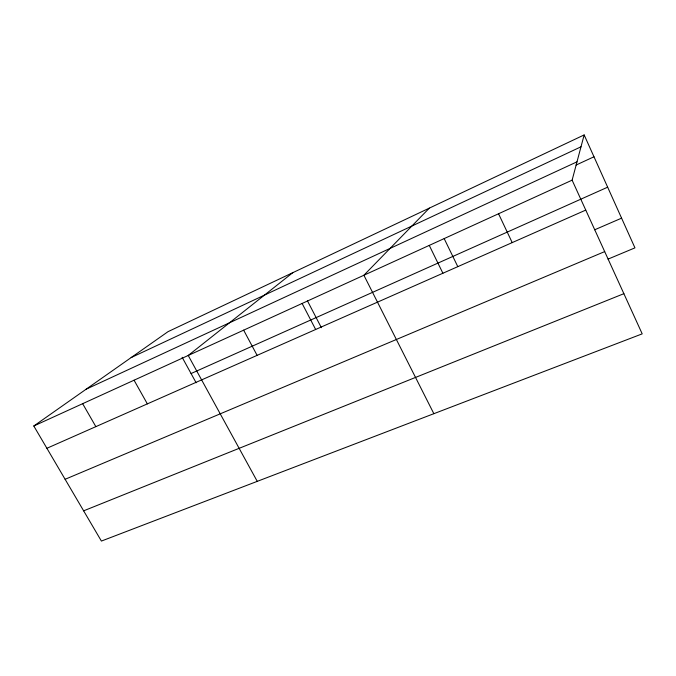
<?xml version="1.0" encoding="UTF-8"?>
<svg xmlns="http://www.w3.org/2000/svg" width="676" height="676" viewBox="0 0 676 676"><rect width="100%" height="100%" fill="white"/><g stroke="black" fill="none" stroke-linecap="round" stroke-linejoin="round"><path stroke-width="1.01" d="M572.116 180.162L584.157 134.93L168.037 331.654L33.8 425.99L101.4 541.07L642.2 333.86L572.116 180.162L33.8 425.99M429.353 208.115L363.899 275.25L433.857 413.687M292.818 272.656L188.224 355.475L257.252 481.354M131.152 357.57L580.997 146.802M86.198 389.165L577 161.826M576.037 165.071L593.984 156.773M191.071 373.541L607.656 187.184M46.898 448.281L585.762 210.092M594.677 229.789L621.59 218.154M65.107 479.292L604.69 251.599M608.045 259.119L634.95 247.864L584.157 134.93M83.638 510.836L623.88 293.68M82.649 403.682L95.857 426.64M134.059 380.208L147.36 403.876M182.123 357.274L196.133 382.76M243.647 330.158L257.117 355.356M307.411 300.778L321.387 327.708M302.121 303.456L315.658 329.482M429.268 245.396L442.898 273.239M444.183 238.62L457.787 266.614M498.55 213.76L512.205 242.608"/></g></svg>
